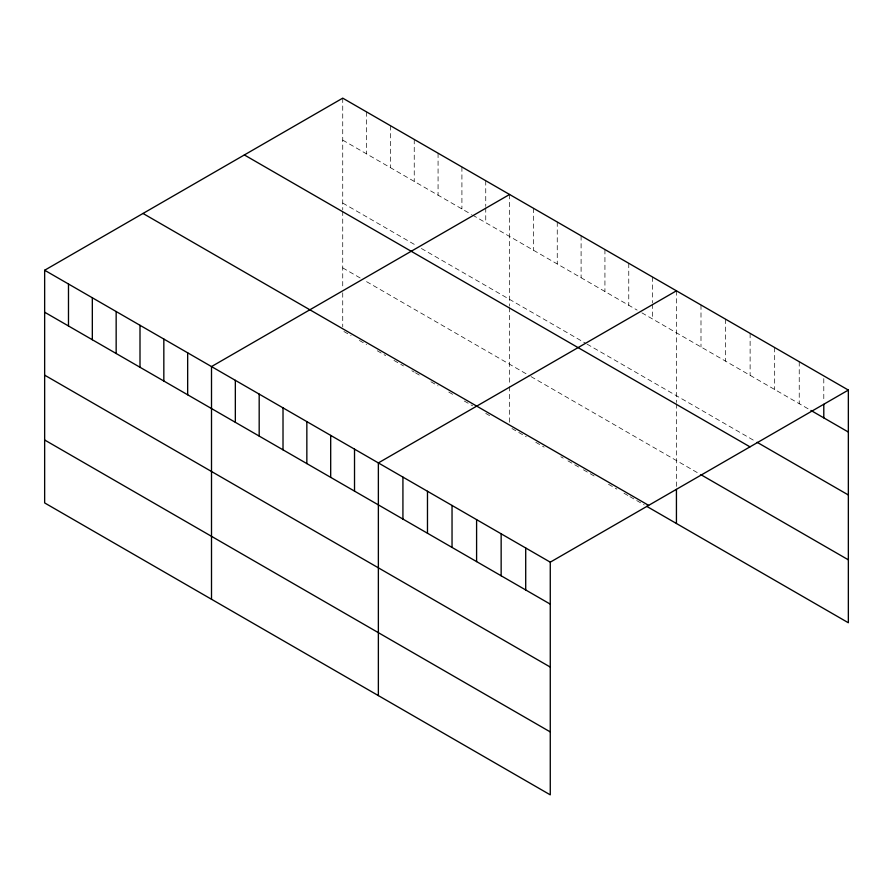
<?xml version="1.0" encoding="UTF-8"?>
<svg xmlns="http://www.w3.org/2000/svg" width="893" height="893" viewBox="0 0 893 893"><rect width="100%" height="100%" fill="white"/><g stroke="black" fill="none" stroke-linecap="round" stroke-linejoin="round"><path stroke-width="0.67" stroke-dasharray="4.46 3.35" d="M342.733 98.152L342.733 209.81M342.733 140.123L471.448 214.443M472.643 215.124L637.111 310.083M641.877 312.84L809.761 409.764M342.733 203.057L416.618 245.72M421.384 248.477L585.864 343.425M587.047 344.118L754.797 440.963M342.733 267.9L360.605 278.225M366.565 281.663L529.839 375.931M531.034 376.623L700.994 474.741M343.917 331.526L351.072 335.656M359.41 340.467L366.565 344.598M377.292 350.793L385.631 355.604M393.98 360.426L403.513 365.929M411.852 370.74L414.24 372.124M415.435 372.805L420.201 375.562M430.928 381.757L438.072 385.876M448.799 392.072L454.76 395.51M464.293 401.024L472.643 405.835M485.747 413.403L491.708 416.841M511.968 428.54L526.267 436.8M535.8 442.303L544.15 447.125M560.837 456.758L563.215 458.131M567.981 460.888L578.709 467.072M583.475 469.83L596.591 477.398M608.501 484.274L616.851 489.096M623.995 493.226L628.761 495.972M629.956 496.664L644.255 504.925M823.793 378.599L823.793 401.616M799.235 361.71L799.235 403.692M774.678 347.533L774.678 389.504M750.12 333.357L750.12 375.328M725.551 319.181L725.551 361.152M700.994 304.993L700.994 346.975M676.436 290.817L676.436 402.475M676.436 403.826L676.436 488.103M652.604 277.053L652.604 302.783M652.604 304.133L652.604 319.035M628.761 263.301L628.761 305.272M604.929 249.538L604.929 291.509M581.097 235.774L581.097 277.745M557.254 222.011L557.254 263.982M533.422 208.248L533.422 250.219M509.579 194.484L509.579 306.143M509.579 307.493L509.579 385.207M509.579 386.524L509.579 423.237M485.747 180.721L485.747 206.45M485.747 207.801L485.747 222.692M461.915 166.958L461.915 208.94M438.072 153.205L438.072 195.176M414.24 139.442L414.24 181.413M390.397 125.679L390.397 167.65M366.565 111.915L366.565 153.886M342.733 211.161L342.733 287.568M342.733 292.815L342.733 326.905"/><path stroke-width="1.34" d="M44.65 270.244L550.267 562.166L550.267 794.848L44.65 502.926L44.65 270.244L342.733 98.152L848.35 390.074L848.35 622.756L646.644 506.298M509.579 194.484L211.507 366.576L211.507 599.259M676.436 290.817L378.364 462.909L378.364 695.591M550.267 562.166L848.35 390.074M810.922 410.434L848.35 432.045M757.13 442.314L848.35 494.979M244.358 154.947L749.986 446.857M700.994 474.741L848.35 559.822M143.014 213.46L648.642 505.371M44.65 312.215L550.267 604.137M44.65 375.149L550.267 667.071M44.65 439.992L550.267 731.914M823.793 404.328L823.793 417.868M676.436 489.409L676.436 523.499M525.709 547.989L525.709 589.96M501.152 533.813L501.152 575.784M476.594 519.626L476.594 561.597M452.037 505.449L452.037 547.42M427.479 491.273L427.479 533.244M402.922 477.096L402.922 519.067M354.521 449.157L354.521 491.128M330.689 435.393L330.689 477.364M306.846 421.63L306.846 463.601M283.014 407.867L283.014 449.838M259.182 394.103L259.182 436.074M235.339 380.34L235.339 422.311M187.664 352.824L187.664 394.795M163.832 339.061L163.832 381.032M140 325.298L140 367.269M116.157 311.534L116.157 353.505M92.325 297.771L92.325 339.742M68.482 284.007L68.482 325.978"/></g></svg>
